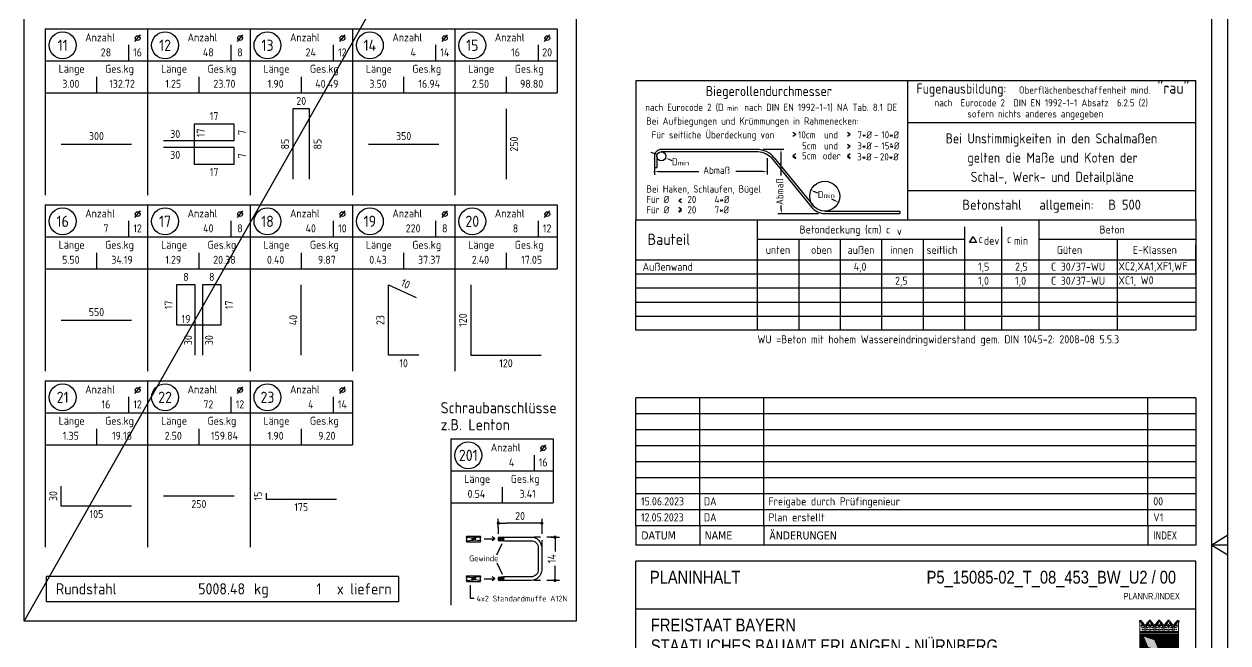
# Model space of a CAD drawing. Extents: x 112 to 428, y 0 to 92.
# Drawn here: x 152.63 to 171.44, y 13.32 to 22.99 of the extents above; entities that cross this region are included whole.
import ezdxf
from ezdxf.enums import TextEntityAlignment as Align

# ---------------------------------------------------------------- set-up
doc = ezdxf.new("R2010")
doc.units = 0
doc.header["$LTSCALE"] = 0.5
doc.linetypes.add('AUSGEZOGEN', pattern=[1000.01, 1000, 0.01])
doc.linetypes.add('HIDDEN4', pattern=[0.12, 0.02, -0.1])
for name, color, linetype in [('BET-ANS', 7, 'Continuous'), ('DRUEBER', 7, 'Continuous'), ('HILFE', 7, 'Continuous'), ('MASSE', 7, 'Continuous'), ('RAHMEN', 7, 'Continuous'), ('RND', 7, 'Continuous'), ('RND_BILD', 7, 'Continuous'), ('STAHL', 7, 'Continuous'), ('STEMPEL', 7, 'Continuous'), ('TEXT', 7, 'Continuous')]:
    doc.layers.add(name, color=color, linetype=linetype)
doc.layers.add('NOPLOT', color=7, linetype='Continuous', plot=False)
doc.styles.add('helv', font='tahoma.ttf')
doc.styles.add('plankopf_ArialN', font='ARIALN.TTF')
doc.styles.add('txt', font='isocp.shx')
doc.dimstyles.new('DOT_I', dxfattribs={"dimscale": 0.5, "dimtxt": 0.25, "dimasz": 0.25, "dimexe": 0.1, "dimexo": 0.3, "dimgap": 0.1, "dimtad": 1, "dimdec": 3, "dimzin": 3, "dimtxsty": 'txt', "dimblk": 'DOT', "dimblk1": 'DOT', "dimblk2": 'DOT', "dimsah": 1, "dimcen": 0.1, "dimse1": 1, "dimse2": 1, "dimazin": 0, "dimtfac": 1, "dimtdec": 4, "dimtix": 1, "dimtmove": 2, "dimatfit": 3, "dimfxl": 0, "dimtvp": 1, "dimtolj": 1, "dimtzin": 0, "dimarcsym": 0})
pattern_1 = [(0, (-322.07857, -163.97815), (8e-17, 0.254), [])]

# ---------------------------------------------------------------- blocks, each defined once
blk = doc.blocks.new('Bundeslandwappen')
at = {"lineweight": 9, "true_color": 0xffffff}
for points in [[(-5.75, 16.5), (-5.98, 16.5), (-5.98, 16.29), (-5.75, 16.29)], [(-5.09, 15.68), (-5.31, 15.68), (-5.31, 15.47), (-5.09, 15.47)], [(-3.49, 15.68), (-3.71, 15.68), (-3.71, 15.47), (-3.49, 15.47)], [(-2.82, 16.5), (-3.05, 16.5), (-3.05, 16.29), (-2.82, 16.29)], [(-2.15, 15.68), (-2.38, 15.68), (-2.38, 15.47), (-2.15, 15.47)], [(-0.56, 15.68), (-0.78, 15.68), (-0.78, 15.47), (-0.56, 15.47)], [(0.11, 16.5), (-0.11, 16.5), (-0.11, 16.29), (0.11, 16.29)], [(0.78, 15.68), (0.56, 15.68), (0.56, 15.47), (0.78, 15.47)], [(2.38, 15.68), (2.15, 15.68), (2.15, 15.47), (2.38, 15.47)], [(3.05, 16.5), (2.82, 16.5), (2.82, 16.29), (3.05, 16.29)], [(3.71, 15.68), (3.49, 15.68), (3.49, 15.47), (3.71, 15.47)], [(5.31, 15.68), (5.09, 15.68), (5.09, 15.47), (5.31, 15.47)], [(5.98, 16.5), (5.75, 16.5), (5.75, 16.29), (5.98, 16.29)]]:
    blk.add_hatch(color=7, dxfattribs=at).paths.add_polyline_path(points)
at = {"true_color": 0xffffff}
for points in [[(-5.34, 12.59), (-5.7, 12.59), (-5.7, 12.19), (-5.07, 11.96)], [(-1.42, 10.67), (-5.07, 11.96), (-3.57, 8.42), (0.08, 7.13)], [(0.86, 12.59), (-2.24, 12.59), (-1.42, 10.67), (2.23, 9.38)], [(3.96, 12.59), (1.66, 12.59), (4.37, 11.63)], [(5.7, 11.16), (4.37, 11.63), (5.7, 8.5)], [(-3.57, 8.42), (-5.7, 9.18), (-5.7, 6.17), (-2.07, 4.88)], [(5.7, 8.15), (2.23, 9.38), (3.73, 5.84), (5.7, 5.14)], [(-5.7, 6.14), (-5.7, 3.7, 0.041392), (-5.65, 3.14), (-4.21, 2.63)], [(1.58, 3.59), (-2.07, 4.88), (-0.56, 1.34), (2.36, 0.3, 0.043654), (2.95, 0.36)], [(3.73, 5.84), (0.08, 7.13), (1.58, 3.59), (5.23, 2.29)], [(-0.56, 1.34), (-4.21, 2.63), (-3.29, 0.45, 0.073774), (-2.3, 0.3), (-0.12, 0.3)]]:
    blk.add_hatch(color=7, dxfattribs=at).paths.add_polyline_path(points)
at = {"lineweight": 9}
h = blk.add_hatch(dxfattribs=at)
h.set_pattern_fill('ANSI31', color=256, scale=0.08, angle=315, style=0)
h.set_pattern_definition(pattern_1)
h.paths.add_polyline_path([(-5.07, 11.96), (-5.7, 12.19), (-5.7, 9.18), (-3.57, 8.42)])
h = blk.add_hatch(dxfattribs=at)
h.set_pattern_fill('ANSI31', color=256, scale=0.08, angle=315, style=0)
h.set_pattern_definition(pattern_1)
h.paths.add_polyline_path([(-2.24, 12.59), (-5.34, 12.59), (-5.07, 11.96), (-1.42, 10.67)])
h = blk.add_hatch(dxfattribs=at)
h.set_pattern_fill('ANSI31', color=256, scale=0.08, angle=315, style=0)
h.set_pattern_definition(pattern_1)
h.paths.add_polyline_path([(4.37, 11.63), (1.66, 12.59), (0.86, 12.59), (2.23, 9.38), (5.7, 8.15), (5.7, 8.5)])
h = blk.add_hatch(dxfattribs=at)
h.set_pattern_fill('ANSI31', color=256, scale=0.08, angle=315, style=0)
h.set_pattern_definition(pattern_1)
h.paths.add_polyline_path([(5.7, 12.59), (3.96, 12.59), (4.37, 11.63), (5.7, 11.16)])
h = blk.add_hatch(dxfattribs=at)
h.set_pattern_fill('ANSI31', color=256, scale=0.08, angle=315, style=0)
h.set_pattern_definition(pattern_1)
h.paths.add_polyline_path([(0.08, 7.13), (-3.57, 8.42), (-2.07, 4.88), (1.58, 3.59)])
h = blk.add_hatch(dxfattribs=at)
h.set_pattern_fill('ANSI31', color=256, scale=0.08, angle=315, style=0)
h.set_pattern_definition(pattern_1)
h.paths.add_polyline_path([(2.23, 9.38), (-1.42, 10.67), (0.08, 7.13), (3.73, 5.84)])
h = blk.add_hatch(dxfattribs=at)
h.set_pattern_fill('ANSI31', color=256, scale=0.08, angle=315, style=0)
h.set_pattern_definition(pattern_1)
h.paths.add_polyline_path([(-2.07, 4.88), (-5.7, 6.17), (-5.7, 6.14), (-4.21, 2.63), (-0.56, 1.34)])
h = blk.add_hatch(dxfattribs=at)
h.set_pattern_fill('ANSI31', color=256, scale=0.08, angle=315, style=0)
h.set_pattern_definition(pattern_1)
h.paths.add_polyline_path([(5.7, 5.14), (3.73, 5.84), (5.23, 2.29), (5.37, 2.24, 0.111178), (5.7, 3.7)])
h = blk.add_hatch(dxfattribs=at)
h.set_pattern_fill('ANSI31', color=256, scale=0.08, angle=315, style=0)
h.set_pattern_definition(pattern_1)
h.paths.add_polyline_path([(-4.21, 2.63), (-5.65, 3.14, 0.285055), (-3.29, 0.45)])
h = blk.add_hatch(dxfattribs=at)
h.set_pattern_fill('ANSI31', color=256, scale=0.08, angle=315, style=0)
h.set_pattern_definition(pattern_1)
h.paths.add_polyline_path([(-0.56, 1.34), (-0.12, 0.3), (2.3, 0.3, 0.004354), (2.36, 0.3)])
h = blk.add_hatch(dxfattribs=at)
h.set_pattern_fill('ANSI31', color=256, scale=0.08, angle=315, style=0)
h.set_pattern_definition(pattern_1)
h.paths.add_polyline_path([(5.31, 2.11), (5.23, 2.29), (1.58, 3.59), (2.95, 0.36, 0.22704)])
for p, q in [((-6, 16.1), (-6, 3.7)), ((-5.64, 14.97), (-5.64, 15.18)), ((-5.61, 16.59), (-5.62, 16.68)), ((-5.33, 15.19), (-5.33, 15.05)), ((-3.47, 15.19), (-3.47, 15.05)), ((-3.19, 16.59), (-3.18, 16.67)), ((-3.16, 14.97), (-3.16, 15.18)), ((-2.93, 15.58), (-2.93, 14.47)), ((-2.71, 14.97), (-2.71, 15.18)), ((-2.68, 16.59), (-2.69, 16.67)), ((-2.4, 15.19), (-2.4, 15.05)), ((-0.54, 15.19), (-0.54, 15.05)), ((-0.25, 16.59), (-0.24, 16.67)), ((-0.22, 14.97), (-0.22, 15.18)), ((0, 15.58), (0, 14.47)), ((0.22, 14.97), (0.22, 15.18)), ((0.25, 16.59), (0.24, 16.67)), ((0.54, 15.19), (0.54, 15.05)), ((2.4, 15.19), (2.4, 15.05)), ((2.68, 16.59), (2.69, 16.67)), ((2.71, 14.97), (2.71, 15.18)), ((2.93, 15.58), (2.93, 14.47)), ((3.16, 14.97), (3.16, 15.18)), ((3.19, 16.59), (3.18, 16.67)), ((3.47, 15.19), (3.47, 15.05)), ((5.33, 15.19), (5.33, 15.05)), ((5.61, 16.59), (5.62, 16.68)), ((5.64, 14.97), (5.64, 15.18)), ((6, 3.7), (6, 16.1)), ((-6, 13.29), (6, 13.29)), ((-6, 12.94), (6, 12.94)), ((-5.7, 12.59), (-5.7, 3.7)), ((-5.7, 12.59), (5.7, 12.59)), ((-5.7, 12.19), (5.7, 8.15)), ((-5.34, 12.59), (-0.12, 0.3)), ((-4.68, 14.54), (-5.26, 14.54)), ((-4.12, 14.54), (-3.54, 14.54)), ((-3.36, 13.9), (-2.93, 14.17)), ((-2.93, 13.63), (-3.36, 13.9)), ((-2.93, 14.17), (-2.5, 13.9)), ((-2.5, 13.9), (-2.93, 13.63)), ((-1.74, 14.54), (-2.32, 14.54)), ((-2.24, 12.59), (2.95, 0.36)), ((-1.19, 14.54), (-0.61, 14.54)), ((0, 14.17), (-0.43, 13.9)), ((-0.43, 13.9), (0, 13.63)), ((0.43, 13.9), (0, 14.17)), ((0, 13.63), (0.43, 13.9)), ((1.19, 14.54), (0.61, 14.54)), ((0.86, 12.59), (5.31, 2.11)), ((1.66, 12.59), (5.7, 11.16)), ((1.74, 14.54), (2.32, 14.54)), ((2.93, 14.17), (2.5, 13.9)), ((2.5, 13.9), (2.93, 13.63)), ((3.36, 13.9), (2.93, 14.17)), ((2.93, 13.63), (3.36, 13.9)), ((4.12, 14.54), (3.54, 14.54)), ((3.96, 12.59), (5.7, 8.5)), ((4.68, 14.54), (5.26, 14.54)), ((5.7, 3.7), (5.7, 12.59)), ((-5.7, 9.18), (5.7, 5.14)), ((-5.7, 6.17), (5.37, 2.24)), ((-5.7, 6.14), (-3.29, 0.45)), ((-5.66, 3.14), (2.36, 0.3)), ((-2.3, 0.3), (2.3, 0.3)), ((-2.3, 0), (2.3, 0))]:
    blk.add_line(p, q, dxfattribs=at)
for points in [[(-5.75, 16.29), (-5.98, 16.29), (-5.98, 16.5), (-5.75, 16.5)], [(-5.09, 15.47), (-5.31, 15.47), (-5.31, 15.68), (-5.09, 15.68)], [(-3.71, 15.47), (-3.49, 15.47), (-3.49, 15.68), (-3.71, 15.68)], [(-2.82, 16.29), (-3.05, 16.29), (-3.05, 16.5), (-2.82, 16.5)], [(-2.15, 15.47), (-2.38, 15.47), (-2.38, 15.68), (-2.15, 15.68)], [(-0.78, 15.47), (-0.56, 15.47), (-0.56, 15.68), (-0.78, 15.68)], [(0.11, 16.29), (-0.11, 16.29), (-0.11, 16.5), (0.11, 16.5)], [(0.78, 15.47), (0.56, 15.47), (0.56, 15.68), (0.78, 15.68)], [(2.15, 15.47), (2.38, 15.47), (2.38, 15.68), (2.15, 15.68)], [(3.05, 16.29), (2.82, 16.29), (2.82, 16.5), (3.05, 16.5)], [(3.71, 15.47), (3.49, 15.47), (3.49, 15.68), (3.71, 15.68)], [(5.09, 15.47), (5.31, 15.47), (5.31, 15.68), (5.09, 15.68)], [(5.75, 16.29), (5.98, 16.29), (5.98, 16.5), (5.75, 16.5)], [(-4.07, 13.71), (-4.83, 13.71), (-4.83, 14.1), (-4.07, 14.1)], [(-1.8, 13.71), (-1.04, 13.71), (-1.04, 14.1), (-1.8, 14.1)], [(1.8, 13.71), (1.04, 13.71), (1.04, 14.1), (1.8, 14.1)], [(4.07, 13.71), (4.83, 13.71), (4.83, 14.1), (4.07, 14.1)]]:
    blk.add_lwpolyline(points, close=True, dxfattribs=at)
for centre in [(-5.28, 13.9), (-3.71, 13.9), (-2.2, 13.9), (-0.68, 13.9), (0.68, 13.9), (2.2, 13.9), (3.71, 13.9), (5.28, 13.9)]:
    blk.add_circle(centre, 0.123, dxfattribs=at)
for centre, radius, start, end in [((-5.89, 16.45), 0.362, 44.6681, 253.1183), ((-5.67, 16.67), 0.05, 6.6615, 44.6681), ((-5.49, 15.18), 0.157, 3.2756, 179.5521), ((-5.56, 16.59), 0.05, 186.6615, 265.6209), ((-5.42, 15.99), 0.179, 74.7883, 15.1356), ((-5.59, 16.26), 0.281, 346.0232, 85.6209), ((-5.36, 16.21), 0.05, 254.7883, 346.0232), ((-5.26, 15.23), 0.191, 249.6358, 3.0857), ((-5.2, 16.05), 0.05, 93.0633, 195.1356), ((-5.19, 15.87), 0.224, 350.9542, 93.0633), ((-5.02, 15.24), 0.05, 82.9467, 183.0857), ((-4.99, 15.54), 0.249, 262.9467, 77.8855), ((-4.92, 15.83), 0.05, 170.9542, 257.8855), ((-4.62, 14.89), 0.224, 71.4, 0), ((-4.4, 15.24), 0.208, 317.0775, 222.9225), ((-4.18, 14.89), 0.224, 180, 108.6), ((-3.81, 15.54), 0.249, 102.1145, 277.0533), ((-3.88, 15.83), 0.05, 282.1145, 9.0458), ((-3.61, 15.87), 0.224, 86.9367, 189.0458), ((-3.78, 15.24), 0.05, 356.9143, 97.0533), ((-3.54, 15.23), 0.191, 176.9143, 290.3642), ((-3.6, 16.05), 0.05, 344.8644, 86.9367), ((-3.38, 15.99), 0.179, 164.8644, 105.2117), ((-3.21, 16.26), 0.281, 94.3791, 193.9768), ((-3.44, 16.21), 0.05, 193.9768, 285.2117), ((-3.31, 15.18), 0.157, 0.4479, 176.7244), ((-3.24, 16.59), 0.05, 274.3791, 353.3385), ((-3.13, 16.67), 0.05, 155.2288, 173.3385), ((-2.93, 16.58), 0.264, 24.0166, 155.3409), ((-2.55, 15.18), 0.157, 3.2756, 179.5521), ((-2.74, 16.66), 0.05, 6.6615, 24.0166), ((-2.63, 16.59), 0.05, 186.6615, 265.6209), ((-2.49, 15.99), 0.179, 74.7883, 15.1356), ((-2.65, 16.26), 0.281, 346.0232, 85.6209), ((-2.43, 16.21), 0.05, 254.7883, 346.0232), ((-2.33, 15.23), 0.191, 249.6358, 3.0857), ((-2.27, 16.05), 0.05, 93.0633, 195.1356), ((-2.26, 15.87), 0.224, 350.9542, 93.0633), ((-2.09, 15.24), 0.05, 82.9467, 183.0857), ((-2.05, 15.54), 0.249, 262.9467, 77.8855), ((-1.99, 15.83), 0.05, 170.9542, 257.8855), ((-1.69, 14.89), 0.224, 71.4, 0), ((-1.47, 15.24), 0.208, 317.0775, 222.9225), ((-1.24, 14.89), 0.224, 180, 108.6), ((-0.88, 15.54), 0.249, 102.1145, 277.0533), ((-0.94, 15.83), 0.05, 282.1145, 9.0458), ((-0.67, 15.87), 0.224, 86.9367, 189.0458), ((-0.84, 15.24), 0.05, 356.9143, 97.0533), ((-0.6, 15.23), 0.191, 176.9143, 290.3642), ((-0.66, 16.05), 0.05, 344.8644, 86.9367), ((-0.44, 15.99), 0.179, 164.8644, 105.2117), ((-0.28, 16.26), 0.281, 94.3791, 193.9768), ((-0.5, 16.21), 0.05, 193.9768, 285.2117), ((-0.38, 15.18), 0.157, 0.4479, 176.7244), ((-0.3, 16.59), 0.05, 274.3791, 353.3385), ((0, 16.58), 0.264, 24.0166, 155.3409), ((-0.19, 16.67), 0.05, 155.2288, 173.3385), ((0.38, 15.18), 0.157, 3.2756, 179.5521), ((0.19, 16.66), 0.05, 6.6615, 24.0166), ((0.3, 16.59), 0.05, 186.6615, 265.6209), ((0.44, 15.99), 0.179, 74.7883, 15.1356), ((0.28, 16.26), 0.281, 346.0232, 85.6209), ((0.5, 16.21), 0.05, 254.7883, 346.0232), ((0.6, 15.23), 0.191, 249.6358, 3.0857), ((0.66, 16.05), 0.05, 93.0633, 195.1356), ((0.67, 15.87), 0.224, 350.9542, 93.0633), ((0.84, 15.24), 0.05, 82.9467, 183.0857), ((0.88, 15.54), 0.249, 262.9467, 77.8855), ((0.94, 15.83), 0.05, 170.9542, 257.8855), ((1.24, 14.89), 0.224, 71.4, 0), ((1.47, 15.24), 0.208, 317.0775, 222.9225), ((1.69, 14.89), 0.224, 180, 108.6), ((2.05, 15.54), 0.249, 102.1145, 277.0533), ((1.99, 15.83), 0.05, 282.1145, 9.0458), ((2.26, 15.87), 0.224, 86.9367, 189.0458), ((2.09, 15.24), 0.05, 356.9143, 97.0533), ((2.33, 15.23), 0.191, 176.9143, 290.3642), ((2.27, 16.05), 0.05, 344.8644, 86.9367), ((2.49, 15.99), 0.179, 164.8644, 105.2117), ((2.65, 16.26), 0.281, 94.3791, 193.9768), ((2.43, 16.21), 0.05, 193.9768, 285.2117), ((2.55, 15.18), 0.157, 0.4479, 176.7244), ((2.63, 16.59), 0.05, 274.3791, 353.3385), ((2.93, 16.58), 0.264, 24.0166, 155.3409), ((2.74, 16.67), 0.05, 155.2288, 173.3385), ((3.31, 15.18), 0.157, 3.2756, 179.5521), ((3.13, 16.66), 0.05, 6.6615, 24.0166), ((3.24, 16.59), 0.05, 186.6615, 265.6209), ((3.38, 15.99), 0.179, 74.7883, 15.1356), ((3.21, 16.26), 0.281, 346.0232, 85.6209), ((3.44, 16.21), 0.05, 254.7883, 346.0232), ((3.54, 15.23), 0.191, 249.6358, 3.0857), ((3.6, 16.05), 0.05, 93.0633, 195.1356), ((3.61, 15.87), 0.224, 350.9542, 93.0633), ((3.78, 15.24), 0.05, 82.9467, 183.0857), ((3.81, 15.54), 0.249, 262.9467, 77.8855), ((3.88, 15.83), 0.05, 170.9542, 257.8855), ((4.18, 14.89), 0.224, 71.4, 0), ((4.4, 15.24), 0.208, 317.0775, 222.9225), ((4.62, 14.89), 0.224, 180, 108.6), ((4.99, 15.54), 0.249, 102.1145, 277.0533), ((4.92, 15.83), 0.05, 282.1145, 9.0458), ((5.19, 15.87), 0.224, 86.9367, 189.0458), ((5.02, 15.24), 0.05, 356.9143, 97.0533), ((5.26, 15.23), 0.191, 176.9143, 290.3642), ((5.2, 16.05), 0.05, 344.8644, 86.9367), ((5.42, 15.99), 0.179, 164.8644, 105.2117), ((5.59, 16.26), 0.281, 94.3791, 193.9768), ((5.36, 16.21), 0.05, 193.9768, 285.2117), ((5.49, 15.18), 0.157, 0.4479, 176.7244), ((5.56, 16.59), 0.05, 274.3791, 353.3385), ((5.67, 16.67), 0.05, 135.3319, 173.3385), ((5.89, 16.45), 0.362, 286.8817, 135.3319), ((-5.19, 14.99), 0.453, 182.8328, 261.3043), ((-4.71, 14.85), 0.312, 275.9649, 353.9773), ((-4.09, 14.85), 0.312, 186.0227, 264.0351), ((-3.61, 14.99), 0.453, 278.6957, 357.1672), ((-2.26, 14.99), 0.453, 182.8328, 261.3043), ((-1.78, 14.85), 0.312, 275.9649, 353.9773), ((-1.16, 14.85), 0.312, 186.0227, 264.0351), ((-0.68, 14.99), 0.453, 278.6957, 357.1672), ((0.68, 14.99), 0.453, 182.8328, 261.3043), ((1.16, 14.85), 0.312, 275.9649, 353.9773), ((1.78, 14.85), 0.312, 186.0227, 264.0351), ((2.26, 14.99), 0.453, 278.6957, 357.1672), ((3.61, 14.99), 0.453, 182.8328, 261.3043), ((4.09, 14.85), 0.312, 275.9649, 353.9773), ((4.71, 14.85), 0.312, 186.0227, 264.0351), ((5.19, 14.99), 0.453, 278.6957, 357.1672), ((-2.3, 3.7), 3.7, 180, 270), ((-2.3, 3.7), 3.4, 180, 270), ((2.3, 3.7), 3.7, 270, 0), ((2.3, 3.7), 3.4, 270, 0)]:
    blk.add_arc(centre, radius, start, end, dxfattribs=at)
blk = doc.blocks.new('Plankopf_PU')
for p, q in [((-18.5, 25.4), (-18.5, 27.7)), ((-1, 27.7), (-18.5, 27.7)), ((-1, 27.7), (-18.5, 27.7)), ((-1, 25.4), (-1, 27.7))]:
    blk.add_line(p, q)
at = {"xscale": 0.1, "yscale": 0.1, "zscale": 0.1}
blk.add_blockref('Bundeslandwappen', (-2.148, 25.669), dxfattribs=at)
at = {"linetype": 'AUSGEZOGEN', "lineweight": 35, "style": 'plankopf_ArialN'}
blk.add_text('FREISTAAT BAYERN', height=0.4, dxfattribs=at).set_placement((-18.032, 27.401), align=Align.TOP_LEFT)
blk.add_text('STAATLICHES BAUAMT ERLANGEN - NÜRNBERG', height=0.4, dxfattribs=at).set_placement((-18.032, 26.552), align=Align.MIDDLE_LEFT)
at = {"style": 'plankopf_ArialN'}
for tag, p in [('PROJEKTBEZEICHNUNGZ1', (-18.025, 24.578)), ('PROJEKTBEZEICHNUNGZ2', (-18.025, 23.761)), ('PROJEKTBEZEICHNUNGZ3', (-18.025, 22.941))]:
    blk.add_attdef(tag, text='', height=0.4, dxfattribs=at).set_placement(p, align=Align.BOTTOM_LEFT)
for tag, p in [('GEB.-NR', (-1.5, 24.946)), ('0.000X', (-1.507, 1.749))]:
    blk.add_attdef(tag, text='', height=0.4, dxfattribs=at).set_placement(p, align=Align.TOP_RIGHT)
for tag, p, height in [('PLANINHALTZ1', (-18.025, 22.055), 0.4), ('PLANINHALTZ2', (-18.025, 21.232), 0.4), ('PLANINHALTZ3', (-18.025, 20.409), 0.4), ('MASSN.-NR', (-18.005, 19.303), 0.2), ('KAPITEL/TITEL', (-15.01, 19.303), 0.2), ('GEZ_VON', (-12.644, 19.303), 0.2), ('GEZ_AM', (-10.286, 19.303), 0.2), ('STAND', (-7.927, 19.303), 0.2)]:
    blk.add_attdef(tag, p, '', height=height, dxfattribs=at)
for tag, height, p in [('PLANUNGSPHASE', 0.4, (-1.5, 22.055)), ('PROJEKTKATEGORIE', 0.4, (-1.5, 21.232)), ('MAßSTAB', 0.4, (-1.5, 20.409)), ('SONSTIGES', 0.2, (-1.5, 19.303))]:
    blk.add_attdef(tag, text='', height=height, dxfattribs=at).set_placement(p, align=Align.RIGHT)
blk = doc.blocks.new('Plankopf-ER')
at = {"layer": 'RAHMEN', "color": 7, "linetype": 'Continuous'}
for p, q in [((-0.5, 4.6), (-18, 4.6)), ((-18, 4.1), (-18, 4.6)), ((-16, 4.1), (-16, 4.6)), ((-14, 4.1), (-14, 4.6)), ((-2, 4.1), (-2, 4.6)), ((-0.5, 4.6), (-0.5, 4.1)), ((-0.5, 4.1), (-18, 4.1)), ((-18, 3.6), (-18, 4.1)), ((-16, 3.6), (-16, 4.1)), ((-14, 3.6), (-14, 4.1)), ((-2, 3.6), (-2, 4.1)), ((-0.5, 4.1), (-0.5, 3.6)), ((-0.5, 3.6), (-18, 3.6)), ((-18, 3.1), (-18, 3.6)), ((-16, 3.1), (-16, 3.6)), ((-14, 3.1), (-14, 3.6)), ((-2, 3.1), (-2, 3.6)), ((-0.5, 3.6), (-0.5, 3.1)), ((-0.5, 3.1), (-18, 3.1)), ((-18, 2.6), (-18, 3.1)), ((-16, 2.6), (-16, 3.1)), ((-14, 2.6), (-14, 3.1)), ((-2, 2.6), (-2, 3.1)), ((-0.5, 3.1), (-0.5, 2.6)), ((-0.5, 2.6), (-18, 2.6)), ((-18, 2.1), (-18, 2.6)), ((-16, 2.1), (-16, 2.6)), ((-14, 2.1), (-14, 2.6)), ((-2, 2.1), (-2, 2.6)), ((-0.5, 2.6), (-0.5, 2.1)), ((-0.5, 2.1), (-18, 2.1)), ((-18, 1.6), (-18, 2.1)), ((-16, 1.6), (-16, 2.1)), ((-14, 1.6), (-14, 2.1)), ((-2, 1.6), (-2, 2.1)), ((-0.5, 2.1), (-0.5, 1.6)), ((-0.5, 1.6), (-18, 1.6)), ((-18, 1.1), (-18, 1.6)), ((-16, 1.1), (-16, 1.6)), ((-14, 1.1), (-14, 1.6)), ((-2, 1.1), (-2, 1.6)), ((-0.5, 1.6), (-0.5, 1.1)), ((-0.5, 1.1), (-18, 1.1)), ((-18, 0.6), (-18, 1.1)), ((-16, 0.6), (-16, 1.1)), ((-14, 0.6), (-14, 1.1)), ((-2, 0.6), (-2, 1.1)), ((-0.5, 1.1), (-0.5, 0.6)), ((-0.5, 0.6), (-18, 0.6)), ((-18, 0.6), (-18, 0)), ((-16, 0.6), (-16, 0)), ((-14, 0.6), (-14, 0)), ((-2, 0.6), (-2, 0)), ((-0.5, 0.6), (-0.5, 0)), ((-0.5, 0), (-18, 0))]:
    blk.add_line(p, q, dxfattribs=at)
at = {"layer": 'RAHMEN', "color": 7, "linetype": 'Continuous', "style": 'txt'}
for tag, p in [('INDEX-D8', (-17.841, 4.242)), ('INDEX-N8', (-15.876, 4.242)), ('INDEX-X8', (-13.857, 4.242)), ('INDEX8', (-1.833, 4.242)), ('INDEX-D7', (-17.841, 3.742)), ('INDEX-N7', (-15.876, 3.742)), ('INDEX-X7', (-13.857, 3.742)), ('INDEX7', (-1.833, 3.742)), ('INDEX-D6', (-17.841, 3.242)), ('INDEX-N6', (-15.876, 3.242)), ('INDEX-X6', (-13.857, 3.242)), ('INDEX6', (-1.833, 3.242)), ('INDEX-D5', (-17.841, 2.742)), ('INDEX-N5', (-15.876, 2.742)), ('INDEX-X5', (-13.857, 2.742)), ('INDEX5', (-1.833, 2.742)), ('INDEX-D4', (-17.841, 2.242)), ('INDEX-N4', (-15.876, 2.242)), ('INDEX-X4', (-13.857, 2.242)), ('INDEX4', (-1.833, 2.242)), ('INDEX-D3', (-17.841, 1.742)), ('INDEX-N3', (-15.876, 1.742)), ('INDEX-X3', (-13.857, 1.742)), ('INDEX3', (-1.833, 1.742)), ('INDEX-D2', (-17.841, 1.242)), ('INDEX-N2', (-15.876, 1.242)), ('INDEX-X2', (-13.857, 1.242)), ('INDEX2', (-1.833, 1.242)), ('INDEX-D1', (-17.841, 0.742)), ('INDEX-N1', (-15.876, 0.742)), ('INDEX-X1', (-13.857, 0.742)), ('INDEX1', (-1.833, 0.742))]:
    blk.add_attdef(tag, p, '', height=0.25, dxfattribs=at)
at = {"layer": 'STEMPEL', "color": 7, "linetype": 'Continuous', "style": 'helv'}
for s, p in [('DATUM', (-17.833, 0.176)), ('NAME', (-15.853, 0.176)), ('ÄNDERUNGEN', (-13.833, 0.176))]:
    blk.add_text(s, height=0.25, dxfattribs=at).set_placement(p)
at = {"layer": 'STEMPEL', "color": 7, "linetype": 'Continuous', "style": 'helv', "width": 0.8}
blk.add_text('INDEX', height=0.25, dxfattribs=at).set_placement((-1.833, 0.176))
blk = doc.blocks.new('A1-35-0')
at = {"layer": 'RAHMEN'}
blk.add_line((118.9, 0), (118.9, 59.4), dxfattribs=at)
at = {"layer": 'RAHMEN', "color": 5}
blk.add_line((118.4, 0.5), (118.4, 58.9), dxfattribs=at)
at = {"layer": 'RAHMEN', "color": 7, "linetype": 'Continuous'}
for p, q in [((118.9, 30.01), (118.4, 29.7)), ((118.4, 29.7), (118.9, 29.39))]:
    blk.add_line(p, q, dxfattribs=at)
blk = doc.blocks.new('DOT')
at = {"layer": 'MASSE', "color": 7, "linetype": 'Continuous'}
for p, q in [((0, 0), (-1, 0)), ((0, 0.54), (0, -0.54))]:
    blk.add_line(p, q, dxfattribs=at)
at = {"layer": 'MASSE', "color": 7, "linetype": 'Continuous', "const_width": 0.2}
blk.add_lwpolyline([(-0.1, 0, 1), (0.1, 0, 1)], format="xyb", close=True, dxfattribs=at)
blk = doc.blocks.new('*D108')
at = {"layer": 'DEFPOINTS', "color": 0, "linetype": 'AUSGEZOGEN', "transparency": 16777216}
for p in [(160.921, 14.974), (160.921, 14.297), (160.921, 14.297)]:
    blk.add_point(p, dxfattribs=at)
at = {"layer": 'MASSE', "color": 0, "linetype": 'AUSGEZOGEN', "lineweight": -2, "transparency": 16777216}
for p, q in [((160.921, 14.849), (160.921, 14.751)), ((160.921, 14.422), (160.921, 14.526))]:
    blk.add_line(p, q, dxfattribs=at)
at = {"layer": 'MASSE', "color": 0, "linetype": 'AUSGEZOGEN', "lineweight": -2, "transparency": 16777216, "xscale": 0.125, "yscale": 0.125, "zscale": 0.125}
for p, rotation in [((160.921, 14.974), 90), ((160.921, 14.297), 270)]:
    blk.add_blockref('DOT', p, dxfattribs=dict(at, rotation=rotation))
at = {"layer": 'MASSE', "color": 0, "linetype": 'AUSGEZOGEN', "transparency": 16777216, "insert": (160.87, 14.638), "char_height": 0.125, "attachment_point": 5, "rotation": 90, "style": 'txt'}
blk.add_mtext('\\A1;14', dxfattribs=at)
blk = doc.blocks.new('A$C3eb8a5fb')
at = {"layer": 'STAHL', "color": 102, "linetype": 'AUSGEZOGEN'}
for p, q in [((-0.277, 0.045), (-0.277, -0.044)), ((-0.277, 0.045), (-0.272, 0.045)), ((-0.273, 0.028), (-0.277, 0.032)), ((-0.273, 0.028), (-0.178, 0.018)), ((-0.269, 0.039), (-0.272, 0.045)), ((-0.266, 0.039), (-0.263, 0.045)), ((-0.263, 0.045), (-0.07, 0.045)), ((-0.178, -0.017), (-0.178, 0.018)), ((-0.178, 0.018), (-0.167, 0.018)), ((-0.155, 0.018), (-0.167, 0.018)), ((-0.06, 0.028), (-0.155, 0.018)), ((-0.155, 0.018), (-0.155, -0.017)), ((-0.067, 0.039), (-0.07, 0.045)), ((-0.065, 0.039), (-0.061, 0.045)), ((-0.061, 0.045), (-0.057, 0.045)), ((-0.06, 0.028), (-0.057, 0.032)), ((-0.057, -0.044), (-0.057, 0.045)), ((-0.273, -0.027), (-0.277, -0.031)), ((-0.277, -0.044), (-0.272, -0.044)), ((-0.273, -0.027), (-0.178, -0.017)), ((-0.269, -0.038), (-0.272, -0.044)), ((-0.266, -0.038), (-0.263, -0.044)), ((-0.263, -0.044), (-0.07, -0.044)), ((-0.178, -0.017), (-0.167, -0.017)), ((-0.155, -0.017), (-0.167, -0.017)), ((-0.06, -0.027), (-0.155, -0.017)), ((-0.067, -0.038), (-0.07, -0.044)), ((-0.065, -0.038), (-0.061, -0.044)), ((-0.061, -0.044), (-0.057, -0.044)), ((-0.06, -0.027), (-0.057, -0.031))]:
    blk.add_line(p, q, dxfattribs=at)
for centre, start, end in [((-0.267, 0.039), 207.5, 332.5), ((-0.066, 0.039), 207.5, 332.5), ((-0.267, -0.038), 27.5, 152.5), ((-0.066, -0.038), 27.5, 152.5)]:
    blk.add_arc(centre, 0.00146, start, end, dxfattribs=at)
for p in [(-0.277, 0.029), (-0.057, 0.029), (-0.277, -0.028), (-0.057, -0.028)]:
    blk.add_point(p, dxfattribs=at)
at = {"layer": 'TEXT', "color": 102, "linetype": 'AUSGEZOGEN'}
for points in [[(-0.193, 0.02), (-0.193, -0.019)], [(-0.141, 0.02), (-0.141, -0.019)]]:
    blk.add_lwpolyline(points, dxfattribs=at)
blk = doc.blocks.new('*D109')
at = {"layer": 'DEFPOINTS', "color": 0, "linetype": 'AUSGEZOGEN', "transparency": 16777216}
for p in [(160.035, 15.192), (160.035, 15.192), (160.715, 15.192)]:
    blk.add_point(p, dxfattribs=at)
at = {"layer": 'MASSE', "color": 0, "linetype": 'AUSGEZOGEN', "lineweight": -2, "transparency": 16777216}
blk.add_line((160.59, 15.192), (160.16, 15.192), dxfattribs=at)
at = {"layer": 'MASSE', "color": 0, "linetype": 'AUSGEZOGEN', "lineweight": -2, "transparency": 16777216, "xscale": 0.125, "yscale": 0.125, "zscale": 0.125, "rotation": 180}
blk.add_blockref('DOT', (160.035, 15.192), dxfattribs=at)
at = {"layer": 'MASSE', "color": 0, "linetype": 'AUSGEZOGEN', "lineweight": -2, "transparency": 16777216, "xscale": 0.125, "yscale": 0.125, "zscale": 0.125}
blk.add_blockref('DOT', (160.715, 15.192), dxfattribs=at)
at = {"layer": 'MASSE', "color": 0, "linetype": 'AUSGEZOGEN', "transparency": 16777216, "insert": (160.375, 15.304), "char_height": 0.125, "attachment_point": 5, "style": 'txt'}
blk.add_mtext('\\A1;20', dxfattribs=at)
blk = doc.blocks.new('RND_LIS2')
at = {"layer": 'RND', "color": 3, "linetype": 'Continuous'}
for p, q in [((0, 0), (0, -5.2)), ((0, 0), (3.2, 0)), ((3.2, 0), (3.2, -2)), ((2.6, -0.503), (2.6, -1)), ((0, -1), (3.2, -1)), ((1.6, -1.503), (1.6, -2)), ((0, -2), (3.2, -2))]:
    blk.add_line(p, q, dxfattribs=at)
at = {"layer": 'RND', "color": 7, "linetype": 'Continuous'}
blk.add_line((2.805, -0.39), (2.973, -0.186), dxfattribs=at)
at = {"layer": 'RND', "color": 1, "linetype": 'Continuous'}
blk.add_circle((0.545, -0.513), 0.42, dxfattribs=at)
at = {"layer": 'RND', "color": 7, "linetype": 'Continuous'}
blk.add_circle((2.889, -0.288), 0.075, dxfattribs=at)
at = {"layer": 'RND', "color": 7, "linetype": 'Continuous', "style": 'txt'}
for s, p in [('Anzahl', (1.249, -0.391)), ('Länge', (0.42, -1.373)), ('Ges.kg', (1.872, -1.373))]:
    blk.add_text(s, height=0.25, dxfattribs=at).set_placement(p)
at = {"layer": 'RND', "color": 1, "linetype": 'Continuous', "style": 'txt'}
blk.add_attdef('POS1', text='', height=0.35, dxfattribs=at).set_placement((0.545, -0.513), align=Align.MIDDLE)
at = {"layer": 'RND', "color": 7, "linetype": 'Continuous', "style": 'txt'}
for tag, p in [('STK1', (1.897, -0.859)), ('DS1', (2.885, -0.859)), ('LANG1', (0.8, -1.841)), ('GEW', (2.4, -1.841))]:
    blk.add_attdef(tag, text='', height=0.25, dxfattribs=at).set_placement(p, align=Align.CENTER)
blk = doc.blocks.new('A$C4559e52b')
at = {"layer": 'TEXT', "color": 1, "linetype": 'AUSGEZOGEN', "style": 'txt'}
for s, p in [('Schraubanschlüsse', (-0.159, 0.4)), ('z.B. Lenton', (-0.159, 0.135))]:
    blk.add_text(s, height=0.175, dxfattribs=at).set_placement(p)
blk = doc.blocks.new('RND_SUM')
at = {"layer": 'RND', "color": 5, "linetype": 'Continuous'}
for p, q in [((0, 0), (0, 0.8)), ((11, 0.8), (0, 0.8)), ((11, 0.8), (11, 0)), ((11, 0), (0, 0))]:
    blk.add_line(p, q, dxfattribs=at)
at = {"layer": 'RND', "color": 1, "linetype": 'Continuous', "style": 'txt'}
for s, p in [('Rundstahl', (0.292, 0.235)), ('kg', (6.483, 0.235))]:
    blk.add_text(s, height=0.35, dxfattribs=at).set_placement(p)
blk.add_text('x liefern', height=0.35, dxfattribs=at).set_placement((10.784, 0.235), align=Align.RIGHT)
for tag, p in [('RND-S', (6.203, 0.235)), ('RND-Z', (8.59, 0.235))]:
    blk.add_attdef(tag, text='', height=0.35, dxfattribs=at).set_placement(p, align=Align.RIGHT)

msp = doc.modelspace()

# ---------------------------------------------------------------- linework, layer by layer
for p, q in [((170.9351, 14.6), (162.1851, 14.6)), ((162.1851, 13.85), (162.1851, 14.6)), ((170.9351, 13.85), (170.9351, 14.6))]:
    msp.add_line(p, q)
at = {"layer": 'DRUEBER', "color": 102, "linetype": 'HIDDEN4'}
for p, q in [((160.0346, 15.1242), (160.0346, 14.9492)), ((160.7146, 15.1242), (160.7146, 14.8063)), ((160.8935, 14.9743), (160.5466, 14.9743)), ((160.8935, 14.2971), (160.5466, 14.2971))]:
    msp.add_line(p, q, dxfattribs=at)
at = {"layer": 'HILFE', "color": 102, "linetype": 'AUSGEZOGEN'}
for p, q in [((159.8146, 14.9457), (159.9802, 14.9457)), ((159.9802, 14.9457), (159.9381, 14.977)), ((159.9802, 14.9457), (159.9381, 14.9144)), ((160.0107, 14.6965), (160.0959, 14.8733)), ((160.0446, 14.9112), (160.0672, 14.9804)), ((160.0663, 14.9112), (160.089, 14.9804)), ((160.088, 14.9112), (160.1107, 14.9804)), ((160.1097, 14.9112), (160.1324, 14.9804)), ((160.0107, 14.5707), (160.0959, 14.3939)), ((159.8146, 14.3245), (159.9802, 14.3245)), ((159.9802, 14.3245), (159.9381, 14.3558)), ((159.9802, 14.3245), (159.9381, 14.2932)), ((160.0446, 14.29), (160.0672, 14.3593)), ((160.0663, 14.29), (160.089, 14.3593)), ((160.088, 14.29), (160.1107, 14.3593)), ((160.1097, 14.29), (160.1324, 14.3593))]:
    msp.add_line(p, q, dxfattribs=at)
msp.add_lwpolyline([(159.6583, 14.0146), (159.602, 14.0146), (159.602, 14.2241)], dxfattribs=at)
at = {"layer": 'NOPLOT', "color": 191, "linetype": 'AUSGEZOGEN'}
msp.add_line((152.6252, 13.6596), (161.2537, 28.8731), dxfattribs=at)
at = {"layer": 'RAHMEN', "color": 5, "linetype": 'Continuous'}
for p, q in [((162.1851, 22.1091), (170.9351, 22.1091)), ((162.1851, 22.1091), (162.1851, 19.9301)), ((166.4343, 19.9301), (166.4343, 22.1091)), ((170.9351, 19.9301), (170.9351, 22.1091)), ((170.9351, 19.0765), (170.9351, 19.5388))]:
    msp.add_line(p, q, dxfattribs=at)
at = {"layer": 'RAHMEN', "color": 7, "linetype": 'AUSGEZOGEN'}
for p, q in [((166.4343, 21.4516), (170.9351, 21.4516)), ((164.6832, 21.2664), (164.6395, 21.297)), ((164.6832, 21.2664), (164.6395, 21.2358)), ((165.5331, 21.2664), (165.4895, 21.297)), ((165.5331, 21.2664), (165.4895, 21.2358)), ((165.5336, 21.0767), (165.4899, 21.1072)), ((165.5336, 21.0767), (165.4899, 21.0461)), ((164.6395, 20.9386), (164.6832, 20.9691)), ((164.6395, 20.9386), (164.6832, 20.908)), ((164.6395, 20.9192), (164.6832, 20.8886)), ((165.4895, 20.9386), (165.5331, 20.9691)), ((165.4895, 20.9386), (165.5331, 20.908)), ((165.4895, 20.9192), (165.5331, 20.8886)), ((166.4343, 20.3877), (170.9351, 20.3877)), ((162.8545, 20.2358), (162.8982, 20.2663)), ((162.8545, 20.2358), (162.8982, 20.2052)), ((162.8982, 20.0949), (162.8545, 20.1255)), ((162.8982, 20.0949), (162.8545, 20.0643)), ((162.8982, 20.0755), (162.8545, 20.0449)), ((162.1851, 19.3075), (170.9351, 19.3075)), ((162.1851, 19.0875), (170.9351, 19.0875)), ((162.1851, 18.8675), (170.9351, 18.8675)), ((162.1851, 18.6475), (170.9351, 18.6475)), ((162.1851, 18.4275), (170.9351, 18.4275))]:
    msp.add_line(p, q, dxfattribs=at)
at = {"layer": 'RAHMEN', "color": 7, "linetype": 'Continuous'}
for p, q in [((162.5148, 20.9504), (162.4215, 20.9863)), ((162.4745, 20.9246), (162.4745, 20.7475)), ((162.5099, 20.9246), (162.5099, 20.7475)), ((164.0764, 21.0309), (162.5808, 21.0309)), ((164.0637, 20.9955), (162.5808, 20.9955)), ((164.1677, 21.0343), (164.494, 21.0343)), ((164.2344, 20.8949), (164.2344, 20.6415)), ((164.2988, 20.9062), (164.9288, 20.1309)), ((164.3473, 20.902), (164.9535, 20.1559)), ((164.4516, 20.9669), (164.4516, 20.626)), ((162.4745, 20.7475), (162.5099, 20.7475)), ((162.4745, 20.7361), (162.4745, 20.6357)), ((162.7006, 20.8789), (162.7476, 20.8608)), ((162.542, 20.6865), (163.1702, 20.6865)), ((164.1669, 20.6865), (163.7485, 20.6865)), ((165.0263, 20.3482), (164.9824, 20.3671)), ((164.4561, 20.0965), (164.4561, 20.1556)), ((165.2883, 20.2352), (165.2474, 20.2529)), ((164.4049, 20.029), (165.0383, 20.029)), ((165.1383, 20.0671), (166.3076, 20.0666)), ((165.1383, 20.0312), (166.3076, 20.0312)), ((166.3076, 20.0666), (166.3076, 20.0312)), ((164.0859, 18.2334), (164.0859, 19.9301)), ((167.3249, 18.2075), (167.3249, 19.8205)), ((167.9042, 18.2075), (167.9042, 19.8205)), ((168.4835, 18.2075), (168.4835, 19.9301)), ((164.7337, 18.2075), (164.7337, 19.6281)), ((165.3815, 18.2075), (165.3815, 19.6281)), ((166.0293, 18.2075), (166.0293, 19.6281)), ((166.6771, 18.2075), (166.6771, 19.6281)), ((169.7093, 18.2075), (169.7093, 19.6281)), ((164.0859, 18.2075), (164.0859, 19.3075)), ((167.3249, 18.2075), (167.3249, 19.3075)), ((171.4351, 14.85), (171.1851, 14.85))]:
    msp.add_line(p, q, dxfattribs=at)
at = {"layer": 'RAHMEN', "color": 1, "linetype": 'Continuous'}
for p, q in [((164.0859, 19.6281), (167.3249, 19.6281)), ((168.4835, 19.6281), (170.9351, 19.6281))]:
    msp.add_line(p, q, dxfattribs=at)
at = {"layer": 'RAHMEN', "color": 5, "linetype": 'AUSGEZOGEN'}
msp.add_lwpolyline([(162.1851, 19.9301), (170.9351, 19.9301), (170.9351, 18.2075), (162.1851, 18.2075)], close=True, dxfattribs=at)
at = {"layer": 'RAHMEN', "color": 1, "linetype": 'Continuous'}
msp.add_lwpolyline([(167.4537, 19.6727), (167.5082, 19.5783), (167.3992, 19.5783)], close=True, dxfattribs=at)
at = {"layer": 'RAHMEN', "color": 7, "linetype": 'Continuous'}
for centre, radius in [((162.5808, 20.9246), 0.0709), ((165.1353, 20.3012), 0.2341)]:
    msp.add_circle(centre, radius, dxfattribs=at)
for centre, radius, start, end in [((162.5808, 20.9246), 0.1063, 89.99998, 180), ((164.0637, 20.6412), 0.3543, 48.41068, 90), ((164.0764, 20.6818), 0.3491, 39.09564, 90), ((165.1383, 20.3012), 0.27, 219.09564, 270)]:
    msp.add_arc(centre, radius, start, end, dxfattribs=at)
for p in [(166.1726, 21.1118), (162.4745, 20.8837), (162.4745, 20.6865), (164.9204, 20.3939), (165.3503, 20.2085)]:
    msp.add_point(p, dxfattribs=at)
for points in [[(162.4628, 20.9611), (162.469, 20.9774), (162.5148, 20.9504)], [(162.6975, 20.8708), (162.7037, 20.8871), (162.6517, 20.8978)], [(164.4628, 20.9669), (164.4403, 20.9669), (164.4516, 21.0344)], [(162.542, 20.6753), (162.542, 20.6978), (162.4745, 20.6865)], [(164.1669, 20.6753), (164.1669, 20.6978), (164.2344, 20.6865)], [(164.9779, 20.3568), (164.9868, 20.3775), (164.9204, 20.3939)], [(165.2838, 20.2249), (165.2927, 20.2456), (165.3503, 20.2085)], [(164.4673, 20.0965), (164.4448, 20.0965), (164.4561, 20.029)]]:
    msp.add_solid(points, dxfattribs=at)
at = {"layer": 'RND', "color": 1, "linetype": 'AUSGEZOGEN'}
for points in [[(160.1186, 14.9743), (160.0346, 14.9657), (160.0346, 14.9268), (160.1186, 14.9183)], [(160.1186, 14.3531), (160.0346, 14.3445), (160.0346, 14.3056), (160.1186, 14.2971)]]:
    msp.add_lwpolyline(points, dxfattribs=at)
for points in [[(160.1186, 14.9743), (160.5466, 14.9743, -0.4142136), (160.7146, 14.8063), (160.7146, 14.4651, -0.4142136), (160.5466, 14.2971), (160.1186, 14.2971)], [(160.1186, 14.9183), (160.5466, 14.9183, -0.4142136), (160.6586, 14.8063), (160.6586, 14.4651, -0.4142136), (160.5466, 14.3531), (160.1186, 14.3531)]]:
    msp.add_lwpolyline(points, format="xyb", dxfattribs=at)
at = {"layer": 'RND_BILD', "color": 1, "linetype": 'AUSGEZOGEN'}
msp.add_lwpolyline([(152.6252, 28.8731), (161.2537, 28.8731), (161.2537, 13.6596), (152.6252, 13.6596)], close=True, dxfattribs=at)
for points in [[(157.0852, 20.5655), (157.0852, 21.6655), (156.8264, 21.6655), (156.8264, 20.5655)], [(160.1558, 21.6655), (160.1558, 20.5655)], [(154.8058, 21.1705), (155.9058, 21.1705), (155.9058, 21.4272), (155.2825, 21.4272), (155.2825, 20.8038), (155.9058, 20.8038), (155.9058, 21.0605), (154.8058, 21.0605)], [(153.2058, 21.1155), (154.3058, 21.1155)], [(158.0058, 21.1155), (159.1058, 21.1155)], [(155.3008, 17.8155), (155.3008, 18.9155), (155.0075, 18.9155), (155.0075, 18.2922), (155.7041, 18.2922), (155.7041, 18.9155), (155.4108, 18.9155), (155.4108, 17.8155)], [(156.9558, 17.8155), (156.9558, 18.9155)], [(158.7949, 17.8155), (158.3167, 17.8155), (158.3167, 18.9155), (158.7526, 18.7189)], [(159.6058, 18.9155), (159.6058, 17.8155), (160.7058, 17.8155)], [(153.2058, 18.3655), (154.3058, 18.3655)], [(154.3058, 15.4584), (153.2058, 15.4584), (153.2058, 15.7727)], [(155.9058, 15.6155), (154.8058, 15.6155)], [(156.4058, 15.6627), (156.4058, 15.5684), (157.5058, 15.5684)]]:
    msp.add_lwpolyline(points, dxfattribs=at)

# ---------------------------------------------------------------- block references
at = {"layer": 'BET-ANS', "xscale": 0.5, "yscale": 0.5, "zscale": 0.5}
msp.add_blockref('Plankopf-ER', (171.1851, 14.85), dxfattribs=at).add_auto_attribs({'INDEX1': 'V1', 'INDEX-N1': 'DA', 'INDEX-D1': '12.05.2023', 'INDEX-X1': 'Plan erstellt', 'INDEX2': '00', 'INDEX-N2': 'DA', 'INDEX-D2': '15.06.2023', 'INDEX-X2': 'Freigabe durch Prüfingenieur'})
msp.add_blockref('Plankopf_PU', (171.4351, 0), dxfattribs=at)
at = {"layer": 'HILFE', "color": 102, "linetype": 'AUSGEZOGEN'}
msp.add_blockref('A$C4559e52b', (159.2932, 16.5085), dxfattribs=at)
at = {"layer": 'RAHMEN', "color": 5, "linetype": 'AUSGEZOGEN', "xscale": 0.5, "yscale": 0.5, "zscale": 0.5}
msp.add_blockref('A1-35-0', (111.9851, 0), dxfattribs=at)
at = {"layer": 'RND_BILD', "color": 7, "linetype": 'AUSGEZOGEN', "xscale": 0.5, "yscale": 0.5, "zscale": 0.5}
for name, p, values in [('RND_LIS2', (152.9558, 22.9155), {'POS1': '11', 'STK1': '28', 'DS1': '16', 'LANG1': '3.00', 'GEW': '132.72'}), ('RND_LIS2', (154.5558, 22.9155), {'POS1': '12', 'STK1': '48', 'DS1': '8', 'LANG1': '1.25', 'GEW': '23.70'}), ('RND_LIS2', (156.1558, 22.9155), {'POS1': '13', 'STK1': '24', 'DS1': '12', 'LANG1': '1.90', 'GEW': '40.49'}), ('RND_LIS2', (157.7558, 22.9155), {'POS1': '14', 'STK1': '4', 'DS1': '14', 'LANG1': '3.50', 'GEW': '16.94'}), ('RND_LIS2', (159.3558, 22.9155), {'POS1': '15', 'STK1': '16', 'DS1': '20', 'LANG1': '2.50', 'GEW': '98.80'}), ('RND_LIS2', (152.9558, 20.1655), {'POS1': '16', 'STK1': '7', 'DS1': '12', 'LANG1': '5.50', 'GEW': '34.19'}), ('RND_LIS2', (154.5558, 20.1655), {'POS1': '17', 'STK1': '40', 'DS1': '8', 'LANG1': '1.29', 'GEW': '20.38'}), ('RND_LIS2', (156.1558, 20.1655), {'POS1': '18', 'STK1': '40', 'DS1': '10', 'LANG1': '0.40', 'GEW': '9.87'}), ('RND_LIS2', (157.7558, 20.1655), {'POS1': '19', 'STK1': '220', 'DS1': '8', 'LANG1': '0.43', 'GEW': '37.37'}), ('RND_LIS2', (159.3558, 20.1655), {'POS1': '20', 'STK1': '8', 'DS1': '12', 'LANG1': '2.40', 'GEW': '17.05'}), ('RND_LIS2', (154.5558, 17.4155), {'POS1': '22', 'STK1': '72', 'DS1': '12', 'LANG1': '2.50', 'GEW': '159.84'}), ('RND_LIS2', (156.1558, 17.4155), {'POS1': '23', 'STK1': '4', 'DS1': '14', 'LANG1': '1.90', 'GEW': '9.20'}), ('RND_LIS2', (159.2932, 16.5085), {'POS1': '201', 'STK1': '4', 'DS1': '16', 'LANG1': '0.54', 'GEW': '3.41'}), ('RND_SUM', (152.9765, 13.9611), {'RND-S': '5008.48', 'RND-Z': '1'})]:
    msp.add_blockref(name, p, dxfattribs=at).add_auto_attribs(values)
at = {"layer": 'RND_BILD', "color": 6, "linetype": 'AUSGEZOGEN', "xscale": 0.5, "yscale": 0.5, "zscale": 0.5}
msp.add_blockref('RND_LIS2', (152.9558, 17.4155), dxfattribs=at).add_auto_attribs({'POS1': '21', 'STK1': '16', 'DS1': '12', 'LANG1': '1.35', 'GEW': '19.18'})
at = {"layer": 'STAHL', "color": 102, "linetype": 'AUSGEZOGEN'}
for p in [(159.8146, 14.9457), (159.8146, 14.3245)]:
    msp.add_blockref('A$C3eb8a5fb', p, dxfattribs=at)

# ---------------------------------------------------------------- texts
at = {"style": 'plankopf_ArialN'}
msp.add_text('PLANNR./INDEX', height=0.1, dxfattribs=at).set_placement((170.6838, 14.0021), align=Align.RIGHT)
at = {"layer": 'BET-ANS', "style": 'plankopf_ArialN'}
for s, p in [('PLANINHALT', (162.4038, 14.2477)), ('P5_15085-02_T_08_453_BW_U2 / 00', (166.7273, 14.248))]:
    msp.add_text(s, height=0.2, dxfattribs=at).set_placement(p)
at = {"layer": 'RAHMEN', "color": 1, "linetype": 'Continuous', "style": 'txt', "width": 0.95}
for s, p in [('Biegerollendurchmesser', (164.263, 21.8648)), ('Fugenausbildung:', (167.2712, 21.9043)), ('Bei Unstimmigkeiten in den Schalmaßen', (168.6776, 21.125)), ('gelten die Maße und Koten der', (168.6946, 20.825)), ('Schal-, Werk- und Detailpläne', (168.6911, 20.525))]:
    msp.add_text(s, height=0.1575, dxfattribs=at).set_placement(p, align=Align.CENTER)
at = {"layer": 'RAHMEN', "color": 7, "linetype": 'Continuous', "style": 'txt'}
for s, p in [('Oberflächenbeschaffenheit mind.', (168.1696, 21.9043)), ('nach  Eurocode 2  DIN EN 1992-1-1 Absatz  6.2.5 (2)', (166.8514, 21.7044)), ('sofern nichts anderes angegeben', (167.3646, 21.5312)), ('Bei Aufbiegungen und Krümmungen in Rahmenecken:', (162.3469, 21.4196)), ('10cm', (164.7202, 21.2034)), ('und', (165.1245, 21.2034)), ('7*%%C', (165.6461, 21.2034)), ('10*%%C', (166.0226, 21.2034)), ('5cm', (164.7805, 21.0315)), ('und', (165.1249, 21.0315)), ('3*%%C', (165.6447, 21.0315)), ('-', (165.9062, 21.0315)), ('-', (165.9076, 21.2034)), ('15*%%C', (166.0226, 21.0315)), ('D', (162.7498, 20.7822)), ('5cm', (164.7796, 20.8756)), ('oder', (165.1042, 20.8756)), ('3*%%C', (165.6432, 20.8597)), ('-', (165.9047, 20.8597)), ('20*%%C', (165.9981, 20.8597)), ('Abmaß', (163.2377, 20.6501)), ('Bei Haken, Schlaufen, Bügel', (162.3491, 20.3578)), ('D', (165.0269, 20.2717)), ('Für %%C', (162.3489, 20.1939)), ('Für %%C', (162.349, 20.0319)), ('20', (162.9909, 20.1939)), ('20', (162.991, 20.0319)), ('4*%%C', (163.4147, 20.1939)), ('7*%%C', (163.4147, 20.0319))]:
    msp.add_text(s, height=0.1125, dxfattribs=at).set_placement(p)
msp.add_text('nach Eurocode 2 (D     nach DIN EN 1992-1-1) NA Tab. 8.1 DE', height=0.1125, dxfattribs=at).set_placement((164.2991, 21.6338), align=Align.CENTER)
msp.add_text('Für seitliche Überdeckung von', height=0.1125, dxfattribs=at).set_placement((164.3478, 21.2034), align=Align.RIGHT)
msp.add_text('Abmaß', height=0.1125, rotation=90, dxfattribs=at).set_placement((164.488, 20.1642))
at = {"layer": 'RAHMEN', "color": 1, "linetype": 'Continuous', "style": 'txt'}
for s, height, p in [('Betonstahl', 0.1575, (167.2859, 20.0891)), ('allgemein:', 0.1575, (168.4892, 20.0891)), ('B 500 ', 0.1575, (169.5679, 20.0891)), ('Betondeckung (cm) c', 0.125, (164.7414, 19.7182)), ('v', 0.125, (166.2631, 19.6917)), ('Beton', 0.125, (169.4277, 19.7182)), ('Bauteil', 0.175, (162.3678, 19.5398)), ('c', 0.125, (167.5398, 19.5699)), ('dev', 0.125, (167.6214, 19.5435)), ('c', 0.125, (167.982, 19.5699)), ('min', 0.125, (168.0906, 19.5435)), ('WU =Beton mit hohem Wassereindringwiderstand gem. DIN 1045-2: 2008-08 5.5.3', 0.125, (164.0841, 18.0022))]:
    msp.add_text(s, height=height, dxfattribs=at).set_placement(p)
at = {"layer": 'RND_BILD', "color": 7, "linetype": 'AUSGEZOGEN', "style": 'txt'}
for s, p in [('20', (156.9558, 21.7905)), ('17', (155.5941, 21.5522)), ('300', (153.7558, 21.2405)), ('30', (154.9862, 21.2749)), ('350', (158.5558, 21.2405)), ('17', (155.5941, 20.6788)), ('8', (155.1541, 19.0405)), ('8', (155.5575, 19.0405)), ('550', (153.7558, 18.4905)), ('19', (155.1553, 18.3825)), ('10', (158.5558, 17.6905)), ('120', (160.1558, 17.6905)), ('250', (155.3558, 15.4905)), ('175', (156.9558, 15.4434)), ('105', (153.7558, 15.3334))]:
    msp.add_text(s, height=0.125, dxfattribs=at).set_placement(p, align=Align.MIDDLE)
for s, rotation, p in [('17', 90, (155.386, 21.2916)), ('7', 90, (156.0308, 21.2988)), ('85', 90, (156.7014, 21.1155)), ('85', 90, (157.2102, 21.1155)), ('250', 90, (160.2808, 21.1155)), ('30', 360, (154.9862, 20.9472)), ('7', 90, (156.0308, 20.9322)), ('10', 335.72564, (158.586, 18.9312)), ('17', 90, (154.8825, 18.6038)), ('17', 90, (155.8291, 18.6038)), ('40', 90, (156.8308, 18.3655)), ('120', 90, (159.4808, 18.3655)), ('23', 90, (158.1917, 18.3655)), ('30', 90, (155.1871, 18.0515)), ('30', 90, (155.5155, 18.0515)), ('30', 90, (153.0808, 15.6155)), ('15', 90, (156.2808, 15.6155))]:
    msp.add_text(s, height=0.125, rotation=rotation, dxfattribs=at).set_placement(p, align=Align.MIDDLE)
at = {"layer": 'TEXT', "color": 1, "style": 'txt'}
msp.add_text('"rau"', height=0.175, dxfattribs=at).set_placement((170.3345, 21.9039))
at = {"layer": 'TEXT', "color": 7, "linetype": 'AUSGEZOGEN', "style": 'txt'}
for s, height, p in [('min', 0.08016, (163.6089, 21.6361)), ('min', 0.08016, (162.8403, 20.7808)), ('min', 0.08016, (165.1175, 20.2704)), ('unten', 0.125, (164.2139, 19.4)), ('oben', 0.125, (164.9214, 19.4)), ('außen', 0.125, (165.4928, 19.4)), ('innen', 0.125, (166.1595, 19.4)), ('seitlich', 0.125, (166.7271, 19.4)), ('Güten', 0.125, (168.7615, 19.4)), ('E-Klassen', 0.125, (169.949, 19.4)), ('Außenwand', 0.125, (162.2895, 19.1359)), ('4,0', 0.125, (165.5871, 19.1378)), ('1,5', 0.125, (167.5305, 19.1378)), ('2,5', 0.125, (168.1099, 19.1378)), ('C 30/37-WU', 0.125, (168.6706, 19.1378)), ('XC2,XA1,XF1,WF', 0.125, (169.7238, 19.1446)), ('2,5', 0.125, (166.2349, 18.9178)), ('1,0', 0.125, (167.5305, 18.9178)), ('1,0', 0.125, (168.1099, 18.9178)), ('C 30/37-WU', 0.125, (168.6706, 18.9178)), ('XC1, W0', 0.125, (169.7238, 18.9246))]:
    msp.add_text(s, height=height, dxfattribs=at).set_placement(p)
at = {"layer": 'TEXT', "color": 102, "linetype": 'Continuous', "style": 'txt'}
for s, p in [('Gewinde', (159.58, 14.5973)), ('4x2 Standardmuffe A12N', (159.6935, 13.9683))]:
    msp.add_text(s, height=0.09, dxfattribs=at).set_placement(p)

# ---------------------------------------------------------------- dimensions: what is measured, and where the dimension line sits
at = {"layer": 'MASSE', "color": 7, "linetype": 'AUSGEZOGEN'}
dim = msp.add_linear_dim(base=(160.0346, 15.1917), p1=(160.7146, 15.1917), p2=(160.0346, 15.1917), text='20', dimstyle='DOT_I', override={"dimdec": 0, "dimlfac": 100}, dxfattribs=at)
dim.commit()
dim.dimension.update_dxf_attribs({"geometry": '*D109', "text_midpoint": (160.3746, 15.3043)})
dim = msp.add_linear_dim(base=(160.9209, 14.2971), p1=(160.9209, 14.9743), p2=(160.9209, 14.2971), angle=90, text='14', dimstyle='DOT_I', override={"dimdec": 0, "dimlfac": 100}, dxfattribs=at)
dim.commit()
dim.dimension.update_dxf_attribs({"geometry": '*D108', "text_midpoint": (160.8702, 14.6381), "dimtype": 160})

doc.saveas('drawing.dxf')
